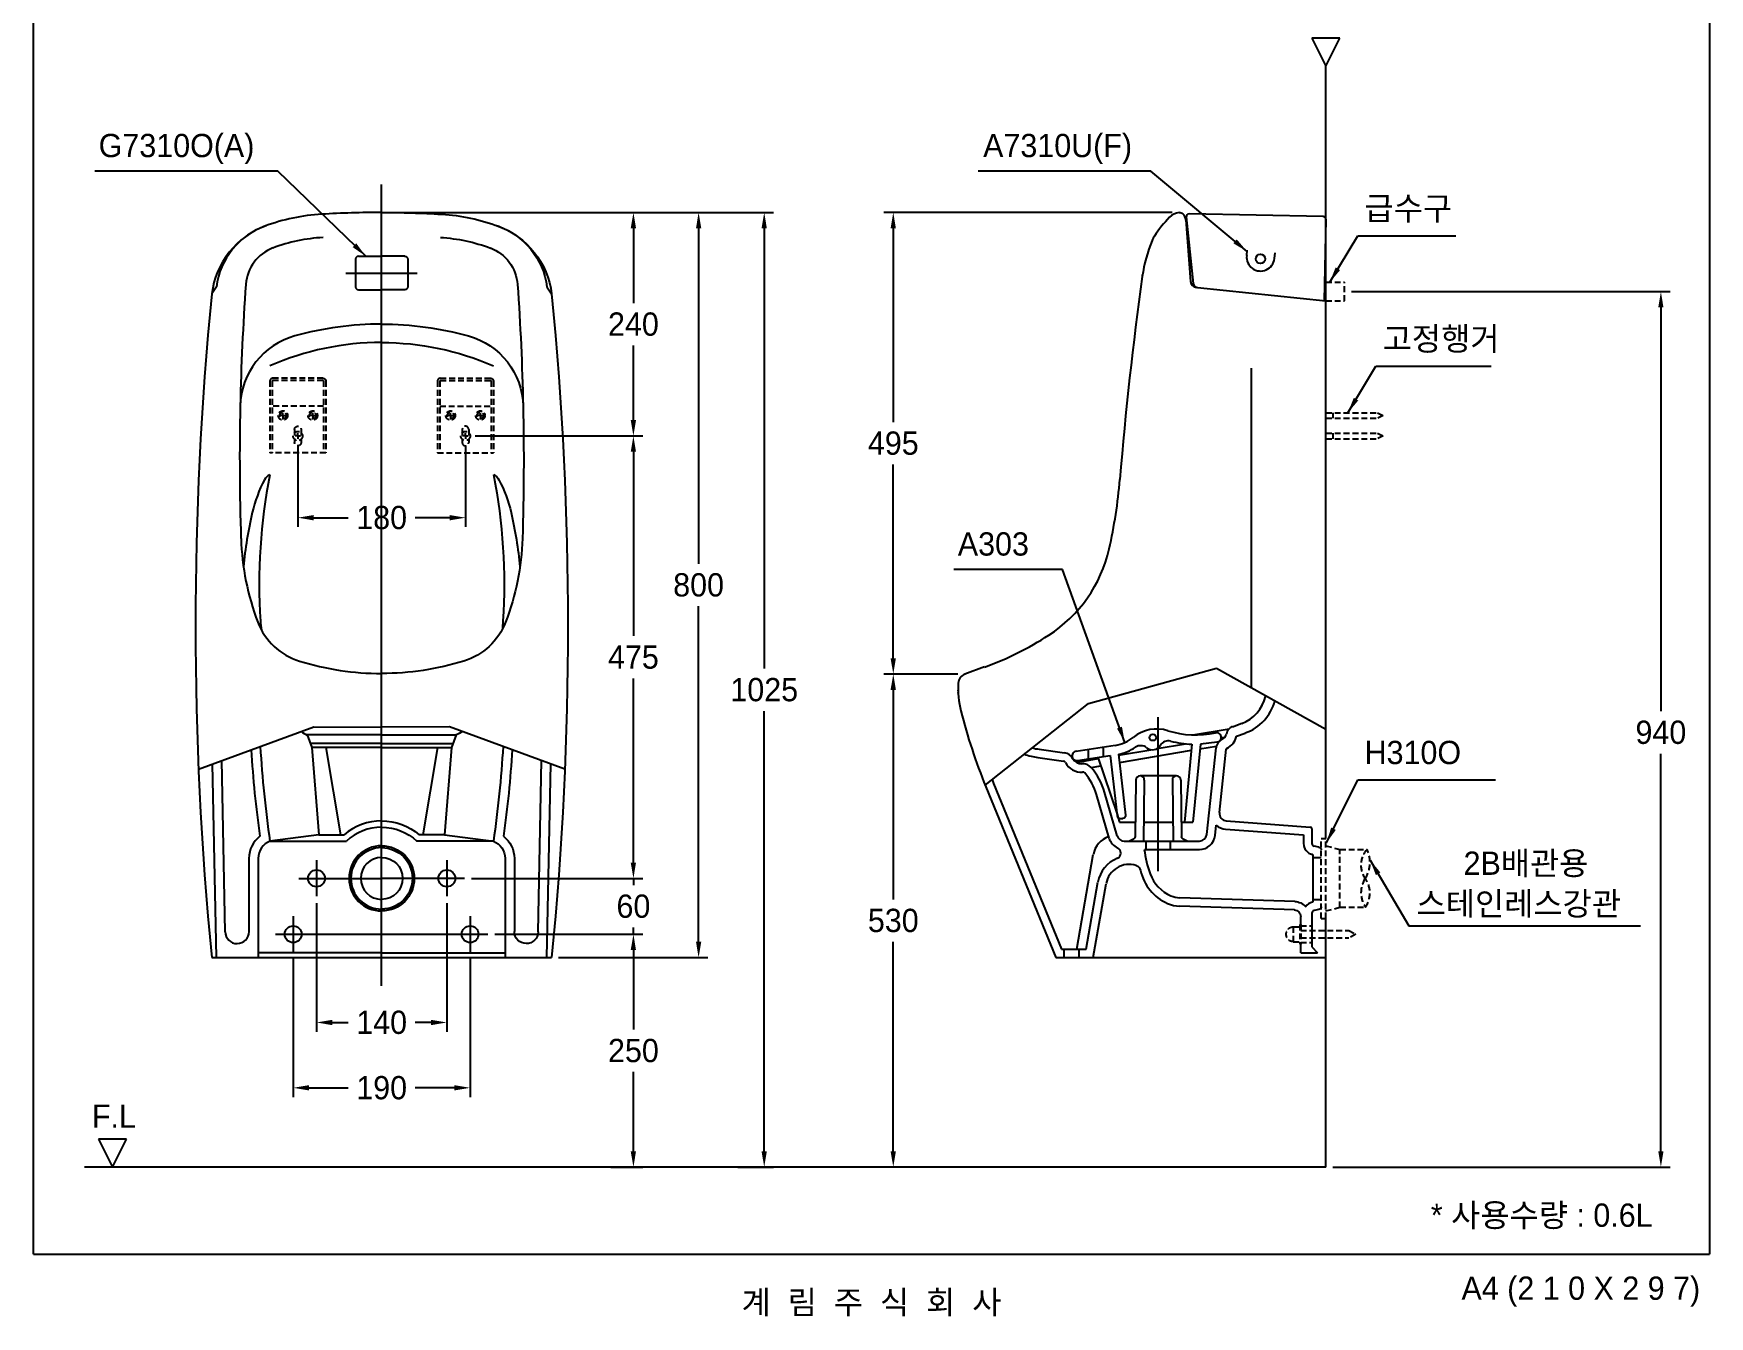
# Model space of a CAD drawing. Header units: millimetres. Extents: x 0 to 1800, y -67 to 2530.
# Drawn here: x 0 to 1800, y -67 to 1311 of the extents above; entities that cross this region are included whole.
import ezdxf
from ezdxf.enums import TextEntityAlignment as Align
from ezdxf.lldxf.tags import DXFTag

# ---------------------------------------------------------------- set-up
doc = ezdxf.new("R2010")
doc.units = ezdxf.units.MM
doc.linetypes.add('DASHED2', pattern=[9.525, 6.35, -3.175])
for name, color, linetype in [('TEXT', 7, 'Continuous'), ('내부선 및 부속', 4, 'Continuous'), ('도각라인', 255, 'Continuous'), ('외형선', 3, 'Continuous'), ('점선', 6, 'DASHED2'), ('중심선', 1, 'DASHED'), ('치수선', 7, 'Continuous')]:
    doc.layers.add(name, color=color, linetype=linetype)
doc.styles.add('____', font='')
doc.styles.add('타이틀', font='H2GTRM.TTF', dxfattribs={"height": 25})
doc.styles.get('____').set_extended_font_data('굴림')
tags = doc.linetypes.add('DASHDOT', pattern=[70, 31, -13, 13, -13]).pattern_tags.tags
tags[10:11] = [DXFTag(74, 4), DXFTag(75, 0), DXFTag(340, '0'), DXFTag(46, 0.0), DXFTag(50, 0.0), DXFTag(44, 0.0), DXFTag(45, 0.0)]
tags[8:9] = [DXFTag(74, 4), DXFTag(75, 0), DXFTag(340, '0'), DXFTag(46, 0.0), DXFTag(50, 0.0), DXFTag(44, 0.0), DXFTag(45, 0.0)]
tags[6:7] = [DXFTag(74, 4), DXFTag(75, 0), DXFTag(340, '0'), DXFTag(46, 0.0), DXFTag(50, 0.0), DXFTag(44, 0.0), DXFTag(45, 0.0)]
tags[4:5] = [DXFTag(74, 4), DXFTag(75, 0), DXFTag(340, '0'), DXFTag(46, 0.0), DXFTag(50, 0.0), DXFTag(44, 0.0), DXFTag(45, 0.0)]
tags = doc.linetypes.add('DASHED', pattern=[25.72, 12.86, -12.86]).pattern_tags.tags
tags[6:7] = [DXFTag(74, 4), DXFTag(75, 0), DXFTag(340, '0'), DXFTag(46, 0.0), DXFTag(50, 0.0), DXFTag(44, 0.0), DXFTag(45, 0.0)]
tags[4:5] = [DXFTag(74, 4), DXFTag(75, 0), DXFTag(340, '0'), DXFTag(46, 0.0), DXFTag(50, 0.0), DXFTag(44, 0.0), DXFTag(45, 0.0)]
doc.dimstyles.new('MSADIM', dxfattribs={"dimtxt": 33, "dimasz": 17, "dimexe": 10, "dimexo": 7.5, "dimgap": 10, "dimtad": 0, "dimtih": 1, "dimtoh": 1, "dimdec": 0, "dimzin": 1, "dimdsep": 46, "dimtxsty": '____', "dimcen": 11.25, "dimadec": 0, "dimazin": 0, "dimtfac": 1, "dimtdec": 0, "dimtix": 1, "dimtmove": 0, "dimatfit": 3, "dimfxl": 0, "dimtolj": 1, "dimtzin": 1, "dimarcsym": 0})

# ---------------------------------------------------------------- blocks, each defined once
blk = doc.blocks.new('*D5')
at = {"layer": '치수선', "color": 0, "linetype": 'Continuous', "lineweight": -2}
for p, q in [((381.4, 1118.5), (654.3, 1118.5)), ((644.3, 1101.5), (644.3, 1021.3)), ((644.3, 895.5), (644.3, 975.7)), ((474.4, 878.5), (654.3, 878.5))]:
    blk.add_line(p, q, dxfattribs=at)
at = {"layer": '치수선', "color": 0, "linetype": 'Continuous'}
for points in [[(641.4, 1101.5), (647.1, 1101.5), (644.3, 1118.5)], [(641.4, 895.5), (647.1, 895.5), (644.3, 878.5)]]:
    blk.add_solid(points, dxfattribs=at)
at = {"layer": '치수선', "color": 0, "linetype": 'Continuous', "insert": (644.3, 998.5), "char_height": 25, "attachment_point": 5, "style": '____'}
blk.add_mtext('\\A1;240', dxfattribs=at)
blk = doc.blocks.new('*D6')
at = {"layer": '치수선', "color": 0, "linetype": 'Continuous', "lineweight": -2}
for p, q in [((474.4, 878.5), (654.3, 878.5)), ((644.3, 861.5), (644.3, 663.9)), ((644.3, 420.5), (644.3, 618.2)), ((470.3, 403.5), (654.3, 403.5))]:
    blk.add_line(p, q, dxfattribs=at)
at = {"layer": '치수선', "color": 0, "linetype": 'Continuous'}
for points in [[(641.4, 861.5), (647.1, 861.5), (644.3, 878.5)], [(641.4, 420.5), (647.1, 420.5), (644.3, 403.5)]]:
    blk.add_solid(points, dxfattribs=at)
at = {"layer": '치수선', "color": 0, "linetype": 'Continuous', "insert": (644.3, 641), "char_height": 25, "attachment_point": 5, "style": '____'}
blk.add_mtext('\\A1;475', dxfattribs=at)
blk = doc.blocks.new('*D7')
at = {"layer": '치수선', "color": 0, "linetype": 'Continuous', "lineweight": -2}
for p, q in [((644.3, 420.5), (644.3, 437.5)), ((470.3, 403.5), (654.3, 403.5)), ((644.3, 403.5), (644.3, 396.3)), ((495.4, 343.5), (654.3, 343.5)), ((644.3, 343.5), (644.3, 350.7)), ((644.3, 326.5), (644.3, 309.5))]:
    blk.add_line(p, q, dxfattribs=at)
at = {"layer": '치수선', "color": 0, "linetype": 'Continuous'}
for points in [[(641.4, 420.5), (647.1, 420.5), (644.3, 403.5)], [(641.4, 326.5), (647.1, 326.5), (644.3, 343.5)]]:
    blk.add_solid(points, dxfattribs=at)
at = {"layer": '치수선', "color": 0, "linetype": 'Continuous', "insert": (644.3, 373.5), "char_height": 25, "attachment_point": 5, "style": '____'}
blk.add_mtext('\\A1;60', dxfattribs=at)
blk = doc.blocks.new('*D8')
at = {"layer": '치수선', "color": 0, "linetype": 'Continuous', "lineweight": -2}
for p, q in [((495.4, 343.5), (654.3, 343.5)), ((644.3, 326.5), (644.3, 241.3)), ((644.3, 110.5), (644.3, 195.7)), ((620, 93.5), (654.3, 93.5))]:
    blk.add_line(p, q, dxfattribs=at)
at = {"layer": '치수선', "color": 0, "linetype": 'Continuous'}
for points in [[(641.4, 326.5), (647.1, 326.5), (644.3, 343.5)], [(641.4, 110.5), (647.1, 110.5), (644.3, 93.5)]]:
    blk.add_solid(points, dxfattribs=at)
at = {"layer": '치수선', "color": 0, "linetype": 'Continuous', "insert": (644.3, 218.5), "char_height": 25, "attachment_point": 5, "style": '____'}
blk.add_mtext('\\A1;250', dxfattribs=at)
blk = doc.blocks.new('*D9')
at = {"layer": '치수선', "color": 0, "linetype": 'Continuous', "lineweight": -2}
for p, q in [((303.9, 376.8), (303.9, 238.8)), ((443.9, 376.8), (443.9, 238.8)), ((320.9, 248.8), (338, 248.8)), ((426.9, 248.8), (409.9, 248.8))]:
    blk.add_line(p, q, dxfattribs=at)
at = {"layer": '치수선', "color": 0, "linetype": 'Continuous'}
for points in [[(320.9, 251.6), (320.9, 245.9), (303.9, 248.8)], [(426.9, 251.6), (426.9, 245.9), (443.9, 248.8)]]:
    blk.add_solid(points, dxfattribs=at)
at = {"layer": '치수선', "color": 0, "linetype": 'Continuous', "insert": (373.9, 248.8), "char_height": 25, "attachment_point": 5, "style": '____'}
blk.add_mtext('\\A1;140', dxfattribs=at)
blk = doc.blocks.new('*D10')
at = {"layer": '치수선', "color": 0, "linetype": 'Continuous', "lineweight": -2}
for p, q in [((278.9, 317.3), (278.9, 168.6)), ((468.9, 317.3), (468.9, 168.6)), ((295.9, 178.6), (338, 178.6)), ((451.9, 178.6), (409.9, 178.6))]:
    blk.add_line(p, q, dxfattribs=at)
at = {"layer": '치수선', "color": 0, "linetype": 'Continuous'}
for points in [[(295.9, 181.5), (295.9, 175.8), (278.9, 178.6)], [(451.9, 181.5), (451.9, 175.8), (468.9, 178.6)]]:
    blk.add_solid(points, dxfattribs=at)
at = {"layer": '치수선', "color": 0, "linetype": 'Continuous', "insert": (373.9, 178.6), "char_height": 25, "attachment_point": 5, "style": '____'}
blk.add_mtext('\\A1;190', dxfattribs=at)
blk = doc.blocks.new('*D11')
at = {"layer": '치수선', "color": 0, "linetype": 'Continuous', "lineweight": -2}
for p, q in [((381.4, 1118.5), (724.3, 1118.5)), ((714.3, 1101.5), (714.3, 741.3)), ((714.3, 335.5), (714.3, 695.7)), ((563.9, 318.5), (724.3, 318.5))]:
    blk.add_line(p, q, dxfattribs=at)
at = {"layer": '치수선', "color": 0, "linetype": 'Continuous'}
for points in [[(711.5, 1101.5), (717.2, 1101.5), (714.3, 1118.5)], [(711.5, 335.5), (717.2, 335.5), (714.3, 318.5)]]:
    blk.add_solid(points, dxfattribs=at)
at = {"layer": '치수선', "color": 0, "linetype": 'Continuous', "insert": (714.3, 718.5), "char_height": 25, "attachment_point": 5, "style": '____'}
blk.add_mtext('\\A1;800', dxfattribs=at)
blk = doc.blocks.new('*D12')
at = {"layer": '치수선', "color": 0, "linetype": 'Continuous', "lineweight": -2}
for p, q in [((381.4, 1118.5), (794.8, 1118.5)), ((784.8, 1101.5), (784.8, 628.9)), ((784.8, 110.5), (784.8, 583.2)), ((756.4, 93.5), (794.8, 93.5))]:
    blk.add_line(p, q, dxfattribs=at)
at = {"layer": '치수선', "color": 0, "linetype": 'Continuous'}
for points in [[(781.9, 1101.5), (787.6, 1101.5), (784.8, 1118.5)], [(781.9, 110.5), (787.6, 110.5), (784.8, 93.5)]]:
    blk.add_solid(points, dxfattribs=at)
at = {"layer": '치수선', "color": 0, "linetype": 'Continuous', "insert": (784.8, 606), "char_height": 25, "attachment_point": 5, "style": '____'}
blk.add_mtext('\\A1;1025', dxfattribs=at)
blk = doc.blocks.new('*D13')
at = {"layer": '치수선', "color": 0, "linetype": 'Continuous', "lineweight": -2}
for p, q in [((283.9, 868), (283.9, 780.8)), ((463.9, 868), (463.9, 780.8)), ((300.9, 790.8), (338, 790.8)), ((446.9, 790.8), (409.9, 790.8))]:
    blk.add_line(p, q, dxfattribs=at)
at = {"layer": '치수선', "color": 0, "linetype": 'Continuous'}
for points in [[(300.9, 793.6), (300.9, 787.9), (283.9, 790.8)], [(446.9, 793.6), (446.9, 787.9), (463.9, 790.8)]]:
    blk.add_solid(points, dxfattribs=at)
at = {"layer": '치수선', "color": 0, "linetype": 'Continuous', "insert": (373.9, 790.8), "char_height": 25, "attachment_point": 5, "style": '____'}
blk.add_mtext('\\A1;180', dxfattribs=at)
blk = doc.blocks.new('*D14')
at = {"layer": '치수선', "color": 0, "linetype": 'Continuous', "lineweight": -2}
for p, q in [((1222.8, 1118.5), (913.4, 1118.5)), ((923.4, 1101.5), (923.4, 893.5)), ((923.4, 639.9), (923.4, 847.8)), ((992.9, 622.9), (913.4, 622.9))]:
    blk.add_line(p, q, dxfattribs=at)
at = {"layer": '치수선', "color": 0, "linetype": 'Continuous'}
for points in [[(920.5, 1101.5), (926.2, 1101.5), (923.4, 1118.5)], [(920.5, 639.9), (926.2, 639.9), (923.4, 622.9)]]:
    blk.add_solid(points, dxfattribs=at)
at = {"layer": '치수선', "color": 0, "linetype": 'Continuous', "insert": (923.4, 870.7), "char_height": 25, "attachment_point": 5, "style": '____'}
blk.add_mtext('\\A1;495', dxfattribs=at)
blk = doc.blocks.new('*D15')
at = {"layer": '치수선', "color": 0, "linetype": 'Continuous', "lineweight": -2}
for p, q in [((992.9, 622.9), (913.4, 622.9)), ((923.4, 605.9), (923.4, 381)), ((923.4, 110.5), (923.4, 335.4)), ((942, 93.5), (913.4, 93.5))]:
    blk.add_line(p, q, dxfattribs=at)
at = {"layer": '치수선', "color": 0, "linetype": 'Continuous'}
for points in [[(920.5, 605.9), (926.2, 605.9), (923.4, 622.9)], [(920.5, 110.5), (926.2, 110.5), (923.4, 93.5)]]:
    blk.add_solid(points, dxfattribs=at)
at = {"layer": '치수선', "color": 0, "linetype": 'Continuous', "insert": (923.4, 358.2), "char_height": 25, "attachment_point": 5, "style": '____'}
blk.add_mtext('\\A1;530', dxfattribs=at)
blk = doc.blocks.new('*D16')
at = {"layer": '치수선', "color": 0, "linetype": 'Continuous', "lineweight": -2}
for p, q in [((1415.5, 1033.5), (1757.8, 1033.5)), ((1747.8, 1016.5), (1747.8, 583.1)), ((1747.8, 110.5), (1747.8, 537.4)), ((1395.5, 93.5), (1757.8, 93.5))]:
    blk.add_line(p, q, dxfattribs=at)
at = {"layer": '치수선', "color": 0, "linetype": 'Continuous'}
for points in [[(1745, 1016.5), (1750.6, 1016.5), (1747.8, 1033.5)], [(1745, 110.5), (1750.6, 110.5), (1747.8, 93.5)]]:
    blk.add_solid(points, dxfattribs=at)
at = {"layer": '치수선', "color": 0, "linetype": 'Continuous', "insert": (1747.8, 560.2), "char_height": 25, "attachment_point": 5, "style": '____'}
blk.add_mtext('\\A1;940', dxfattribs=at)

msp = doc.modelspace()

# ---------------------------------------------------------------- linework, layer by layer
at = {"layer": '내부선 및 부속', "linetype": 'Continuous'}
for p, q in [((345.9, 1068.5), (345.9, 1038.5)), ((348.9, 1071.5), (373.9, 1071.5)), ((398.9, 1071.5), (373.9, 1071.5)), ((401.9, 1068.5), (401.9, 1038.5)), ((1303, 1072.2), (1303.6, 1078.2)), ((1312.8, 1067.4), (1312.8, 1067.4)), ((1313.1, 1066.8), (1313.1, 1066.8)), ((1332.9, 1069.1), (1333.5, 1075.1)), ((348.9, 1035.5), (373.9, 1035.5)), ((398.9, 1035.5), (373.9, 1035.5)), ((1250.1, 1037.8), (1388, 1023.5)), ((1308, 608.3), (1308, 951.5)), ((1132.9, 591.4), (1270.7, 629.2)), ((1270.7, 629.2), (1388, 563.8)), ((1022.1, 503.6), (1132.9, 591.4)), ((177.2, 520.9), (301, 566.2)), ((301, 566.2), (373.9, 565.7)), ((446.9, 566.2), (373.9, 565.7)), ((570.7, 520.9), (446.9, 566.2)), ((1245.2, 557.5), (1284.1, 564.2)), ((1287.6, 566.4), (1297.6, 570)), ((1291.9, 556.2), (1301.4, 559.6)), ((293.9, 557.5), (298.9, 544)), ((373.9, 557.5), (293.9, 557.5)), ((373.9, 548.3), (297.4, 548.3)), ((298.9, 544), (306.4, 450.3)), ((373.9, 544), (298.9, 544)), ((313.9, 544), (329.8, 450.3)), ((373.9, 557.5), (453.9, 557.5)), ((373.9, 548.3), (450.5, 548.3)), ((373.9, 544), (448.9, 544)), ((433.9, 544), (418.1, 450.3)), ((448.9, 544), (441.4, 450.3)), ((453.9, 557.5), (448.9, 544)), ((1080, 542.1), (1107.3, 538.4)), ((1119.7, 540), (1161.8, 546.4)), ((1133.2, 532), (1133.2, 542.1)), ((1149.2, 534.4), (1149.2, 544.5)), ((1165.3, 535.8), (1199.9, 541.7)), ((1166.2, 527.9), (1243.6, 541)), ((1206.7, 542.9), (1237.1, 548.1)), ((1244.2, 547.6), (1236.2, 463.9)), ((1253.2, 547.5), (1245.2, 463.9)), ((1252.7, 542.6), (1270.5, 545.6)), ((1271.3, 549.9), (1253.2, 547.5)), ((1260.1, 450.7), (1270, 543.5)), ((1273.6, 474.1), (1281, 542.3)), ((1275.6, 554.6), (1279.8, 555.3)), ((196.4, 318.5), (192.4, 526.4)), ((205.9, 346), (202.3, 530.1)), ((542, 346), (545.6, 530.1)), ((551.4, 318.5), (555.5, 526.4)), ((1078.8, 533.2), (1106.1, 529.5)), ((1114, 535.2), (1115.5, 535.5)), ((1120, 528.1), (1143.6, 532.2)), ((1121.2, 530.2), (1156.2, 535.4)), ((1135.8, 522.7), (1146.2, 524.5)), ((1143.2, 533.5), (1163.7, 472.5)), ((1156.2, 535.4), (1163.9, 470.6)), ((1165.2, 536.8), (1172.8, 471.3)), ((1031.2, 505.3), (1104.1, 327.5)), ((1184, 509.1), (1183.1, 448.3)), ((1227.6, 513.5), (1188.5, 513.5)), ((1193, 508.9), (1192, 443.5)), ((1223.1, 508.9), (1224.1, 443.5)), ((1232.1, 509.1), (1233, 448.3)), ((1155.2, 446.8), (1141.7, 493.4)), ((1163.8, 449.3), (1150.4, 495.9)), ((1163.7, 472.5), (1165, 468.6)), ((1165, 468.6), (1166.5, 463.9)), ((306.4, 450.3), (253.9, 443.5)), ((306.4, 450.3), (333.6, 450.3)), ((441.4, 450.3), (414.3, 450.3)), ((441.4, 450.3), (493.9, 443.5)), ((1166.5, 463.9), (1183.3, 463.9)), ((1166.9, 467.9), (1169.8, 467.9)), ((1192.3, 463.9), (1223.8, 463.9)), ((1232.8, 463.9), (1245.2, 463.9)), ((1269, 449.7), (1270.2, 460.7)), ((1280.3, 456.3), (1364, 450.1)), ((1281, 465.3), (1371.2, 458.6)), ((1364, 450.1), (1364, 441)), ((1373, 456.6), (1373, 441)), ((253.9, 443.5), (336.2, 443.5)), ((493.9, 443.5), (411.7, 443.5)), ((1171.5, 443.5), (1252.1, 443.5)), ((1181.4, 445.7), (1177, 443.5)), ((1193.1, 434.5), (1252.1, 434.5)), ((1195, 434.5), (1195, 443.5)), ((1221, 434.5), (1221, 443.5)), ((1239, 443.5), (1234.7, 445.7)), ((1380.6, 437), (1375.5, 438)), ((231.4, 425), (231.4, 346.3)), ((241.4, 425), (241.4, 318.5)), ((506.4, 425), (506.4, 318.5)), ((516.4, 425), (516.4, 346.3)), ((1120.4, 327.5), (1138.2, 429)), ((1374, 429.1), (1373.7, 429.2)), ((1374, 429.1), (1374, 377.9)), ((1374, 426), (1383, 426)), ((1130.5, 327.5), (1143.2, 399.4)), ((1138.1, 318.5), (1152, 397.8)), ((1354.5, 378.7), (1231.1, 382.6)), ((1374, 381), (1383, 381)), ((1354.3, 369.7), (1230.9, 373.6)), ((1361, 352.5), (1361, 362.7)), ((1373, 366.1), (1373, 330)), ((1374, 377.9), (1373.7, 377.8)), ((1380.6, 370), (1375.5, 369)), ((1104.1, 327.5), (1107.1, 327.5)), ((1107.1, 318.5), (1107.1, 327.5)), ((1107.1, 327.5), (1130.5, 327.5)), ((1123.1, 318.5), (1123.1, 327.5)), ((1361, 323.5), (1361, 334.5)), ((1373, 330), (1379.1, 323.5)), ((373.9, 323.5), (241.4, 323.5)), ((373.9, 323.5), (506.4, 323.5)), ((1361, 323.5), (1379.1, 323.5))]:
    msp.add_line(p, q, dxfattribs=at)
at = {"layer": '내부선 및 부속', "linetype": 'Continuous', "flags": 128}
for points in [[(437, 1091.7, -0.07479), (490.8, 1080.3)], [(490.7, 1080.4, -0.294123), (519.8, 1041.3)], [(398.9, 1071.5, -0.414214), (401.9, 1068.5)], [(401.9, 1038.5, -0.414214), (398.9, 1035.5)], [(519.8, 1041.3, -0.012235), (525.8, 910.6, -0.012235)], [(373.9, 978.9, -0.103244), (493.9, 953.8)], [(494.2, 837, -0.172355), (499.9, 831.5)], [(494.2, 837, -0.06299), (504.2, 679.9)], [(499.9, 831.5, -0.060913), (512.9, 796.4)], [(512.9, 796.4, -0.03451), (522.4, 737.9)], [(504.2, 679.9, -0.024196), (503.2, 670.3)], [(460.3, 561.3, -0.081556), (453.9, 557.5)], [(504.3, 545.2, -0.021294), (493.9, 443.5)], [(514.1, 541.6, -0.019289), (504.8, 448.7)], [(1172.8, 471.3, -0.448495), (1169.8, 467.9)], [(373.9, 465.3, -0.179773), (414.3, 450.3)], [(373.9, 458.5, -0.191401), (411.7, 443.5)], [(373.9, 438.5, -1), (373.9, 368.5)], [(373.9, 436.5, -1), (373.9, 370.5)], [(493.9, 443.5, -0.305615), (506.4, 425)], [(504.8, 448.7, -0.232272), (516.4, 425)], [(1183.1, 448.3, -0.280051), (1181.4, 445.7)], [(1234.7, 445.7, -0.280051), (1233, 448.3)], [(1380.6, 437, -0.357511), (1383, 434.1)], [(373.9, 426, -1), (373.9, 381)], [(1184.2, 417.3, -0.270366), (1189, 412.1)], [(1354.5, 378.7, -0.212971), (1366.3, 373)], [(1354.3, 369.7, -0.404949), (1361, 362.7)], [(1383, 373, -0.357511), (1380.6, 370)], [(542, 346, -0.990237), (516.4, 346.3)]]:
    msp.add_lwpolyline(points, format="xyb", dxfattribs=at)
at = {"layer": '내부선 및 부속', "linetype": 'Continuous'}
for centre, radius in [((1317.7, 1068.7), 5), ((1202.2, 554.9), 3.5), ((303.9, 403.5), 9), ((443.9, 403.5), 9), ((278.9, 343.5), 9), ((468.9, 343.5), 9)]:
    msp.add_circle(centre, radius, dxfattribs=at)
for centre, radius, start, end in [((272.9, 1038.2), 45, 110.4163, 175.9756), ((321.8, 907), 185, 93.361, 110.4697), ((348.9, 1068.5), 3, 90, 180), ((1317.9, 1070.6), 15, 174.106, 354.1168), ((2896.4, 853.6), 2675, 175.9757, 178.7796), ((348.9, 1038.5), 3, 180, 270), ((373.9, 678.9), 300, 90, 113.5782), ((385.2, 761.1), 154.3, 152.8347, 166.7776), ((869.5, 718.7), 627.1, 169.134, 183.5512), ((258.5, 826.1), 11.8, 113.7181, 152.8347), ((653.6, 698), 430, 166.7776, 174.6836), ((343.5, 686.1), 100, 183.5512, 189.0953), ((1284.1, 607.6), 40, 289.8026, 347.4475), ((1284.1, 607.6), 51, 289.8026, 344.8163), ((302.4, 578.6), 22.8, 229.4574, 248.1075), ((1206.4, 523.9), 40, 72.5831, 129.1592), ((1248.3, 657.5), 100, 252.5831, 282.2743), ((1270.6, 554.9), 5, 277.9476, 102.2743), ((1274.2, 559.5), 7, 294.048, 351.3608), ((1291, 557), 10, 109.8019, 171.3608), ((1441.4, 616.4), 1210, 183.5471, 187.9672), ((1441.4, 616.4), 1200, 183.4051, 188.2847), ((1088.1, 601.6), 60, 255.0367, 262.2233), ((1120.4, 535.1), 5, 98.5673, 278.83), ((1155.9, 585.9), 40, 278.5673, 309.1592), ((1155.9, 585.9), 50, 280.7538, 303.6963), ((1189.2, 536), 10, 50.9573, 123.6963), ((1201.8, 551.6), 10, 230.9573, 328.6868), ((1218.8, 541.2), 10, 75.793, 148.6868), ((1248.3, 657.5), 110, 255.793, 267.8672), ((1282, 542.2), 12, 114.048, 173.5888), ((1282, 542.2), 1, 114.048, 173.5888), ((1274.2, 559.5), 18, 294.048, 349.4472), ((1088.1, 601.6), 69, 249.6564, 262.2233), ((1105.7, 526.5), 3, 27.2639, 82.2231), ((1105.7, 526.5), 12, 27.2639, 82.2231), ((1125.3, 536.6), 19, 207.2639, 274.118), ((1125.3, 536.6), 10, 207.2639, 274.118), ((1126.9, 514.7), 12, 41.0556, 94.118), ((1083.1, 476.6), 70, 16.0591, 41.0556), ((1577.9, 729.7), 591, 201.875, 202.3103), ((1126.9, 514.7), 3, 41.0556, 94.118), ((1083.1, 476.6), 61, 16.0591, 41.0556), ((1188.5, 509), 4.5, 359.1449, 179.1449), ((1227.6, 509), 4.5, 0.8551, 180.8551), ((1166.9, 470.9), 3, 186.7595, 270), ((1281.6, 473.3), 8, 173.8628, 265.7637), ((373.9, 403.5), 61.8, 90, 130.7656), ((373.9, 403.5), 55, 90, 133.3418), ((1252.1, 451.5), 8, 270, 353.8628), ((1281.6, 473.3), 17, 227.8309, 265.7637), ((1371, 456.6), 2, 0, 86.8892), ((261.4, 425), 30, 127.6946, 180), ((261.4, 425), 20, 112.0243, 180), ((373.9, 403.5), 35, 90, 270), ((373.9, 403.5), 33, 90, 270), ((1162.9, 424.7), 25, 108.97, 170.0321), ((1171.5, 451.5), 17, 196.0591, 245.0871), ((1171.5, 451.5), 8, 196.0591, 270), ((1161.8, 430.7), 6, 291.7972, 65.0871), ((1311.9, 449.3), 119.8, 187.0712, 199.9321), ((1252.1, 451.5), 17, 270, 353.8628), ((1376, 441), 12, 180, 258.6901), ((1376, 441), 3, 180, 258.6901), ((373.9, 403.5), 22.5, 90, 270), ((1176.7, 393.5), 34, 111.7972, 170.0321), ((1176.7, 393.5), 25, 72.3968, 170.0321), ((1237.9, 422.4), 50, 191.8804, 246.6204), ((1237.9, 422.4), 41, 199.9321, 246.6204), ((1232, 408.7), 26.1, 246.6204, 268.1817), ((1232, 408.7), 35.1, 246.6204, 268.1817), ((1376, 366.1), 12, 101.3099, 144.4197), ((1376, 366.1), 3, 101.3099, 180), ((218.7, 346.3), 12.8, 181.1242, 0)]:
    msp.add_arc(centre, radius, start, end, dxfattribs=at)
at = {"layer": '도각라인', "color": 7}
for p, q in [((0, 0), (0, 2530)), ((1800, 2530), (1800, 0)), ((0, 0), (1800, 0))]:
    msp.add_line(p, q, dxfattribs=at)
at = {"layer": '외형선', "linetype": 'Continuous'}
for p, q in [((1403, 1305.5), (1373, 1305.5)), ((1373, 1305.5), (1388, 1275.5)), ((1388, 1275.5), (1403, 1305.5)), ((1388, 446.5), (1388, 1275.5)), ((1385.1, 1114.2), (1241.1, 1117.1)), ((1237.5, 1110.6), (1242.6, 1044.3)), ((1238.1, 1113.8), (1245.6, 1042.2)), ((1388.1, 1111.2), (1386, 1023.7)), ((196.4, 1038.5), (191.4, 1031)), ((551.4, 1038.5), (556.4, 1031)), ((1021.5, 630.5), (1000.4, 622.9)), ((1022.9, 501.9), (1098.1, 318.5)), ((1388, 93.5), (1388, 360.5)), ((191.4, 318.5), (556.4, 318.5)), ((1098.1, 318.5), (1388, 318.5)), ((99.9, 123.5), (69.9, 123.5)), ((69.9, 123.5), (84.9, 93.5)), ((84.9, 93.5), (99.9, 123.5)), ((1388, 93.5), (54.7, 93.5))]:
    msp.add_line(p, q, dxfattribs=at)
at = {"layer": '외형선', "linetype": 'Continuous', "flags": 128}
for points in [[(373.9, 1118.5, -0.014666), (438.4, 1116.6)], [(438.4, 1116.6, -0.07479), (499.6, 1103.7)], [(1230.3, 1118.5, -0.224425), (1234.3, 1117.2)], [(498.1, 1104.2, -0.286094), (551.4, 1038.5)], [(498.6, 1104.1, -0.281496), (556.4, 1031)], [(556.4, 1031, -0.049123), (556.4, 318.5)], [(373.9, 998.6, -0.0675), (467.2, 986)], [(467.2, 986, -0.331363), (525.8, 910.6)], [(525.8, 910.6, -0.013301), (525.1, 768.3)], [(525.1, 768.3, -0.08372), (507, 678.7)], [(507, 678.7, -0.230459), (462.2, 636.8)], [(462.2, 636.8, -0.074834), (373.9, 623.5)]]:
    msp.add_lwpolyline(points, format="xyb", dxfattribs=at)
at = {"layer": '외형선', "linetype": 'Continuous'}
for centre, radius, start, end in [((321.8, 907), 210, 93.361, 110.4697), ((373.9, 18.5), 1100, 90, 93.361), ((1232.8, 1100.6), 18, 98.0028, 135.0249), ((1227.6, 1109.8), 10, 2.7851, 47.4067), ((1241.1, 1114.1), 3, 88.8486, 186.571), ((280.1, 1020.3), 89.3, 110.1964, 173.0832), ((275.8, 1028.6), 80, 109.0329, 172.8949), ((1304.2, 1029.3), 118.9, 135.0249, 147.5842), ((1242.6, 1110.6), 5, 182.7851, 220.3531), ((1385.1, 1111.2), 3, 358.682, 88.8493), ((1349.3, 1027.5), 160, 157.6044, 172.0259), ((1229.1, 1077), 30, 147.5842, 157.6044), ((4954.1, 522.5), 3800, 172.0259, 175.3297), ((1249.6, 1044.9), 7, 184.3568, 264.0939), ((3808.8, 674.8), 3634.9, 174.3755, 185.6245), ((1250.6, 1042.8), 5, 186.0211, 264.094), ((373.9, 648.6), 350, 90, 105.4465), ((302, 908.9), 80, 105.4465, 178.7796), ((2896.4, 853.6), 2675, 178.7796, 181.8277), ((638.5, 875), 530, 347.1605, 355.3297), ((497.7, 777.1), 275, 181.8277, 200.9703), ((1009, 790.6), 150, 302.8446, 347.1605), ((306.2, 703.7), 70, 200.9703, 252.8813), ((905.9, 950.2), 340, 289.8637, 302.8446), ((373.9, 923.5), 300, 252.8813, 270), ((1093, 607.7), 100, 176.9054, 194.1179), ((1004.2, 612.5), 11, 109.8629, 176.9054), ((1577.9, 729.7), 600, 194.1179, 202.3103)]:
    msp.add_arc(centre, radius, start, end, dxfattribs=at)
for p in [(1191.1, 1051.3), (993, 605.4), (993.1, 602.8)]:
    msp.add_point(p, dxfattribs=at)
at = {"layer": '점선'}
for p, q in [((1388, 1043.5), (1408, 1043.5)), ((1408, 1023.5), (1408, 1043.5)), ((1388, 1023.5), (1408, 1023.5)), ((253.9, 937.5), (253.9, 860.5)), ((256.4, 937.5), (256.4, 860.5)), ((310.9, 940.5), (256.9, 940.5)), ((310.9, 938), (256.9, 938)), ((311.4, 937.5), (311.4, 860.5)), ((313.9, 937.5), (313.9, 860.5)), ((433.9, 937.5), (433.9, 860.5)), ((436.4, 937.5), (436.4, 860.5)), ((436.9, 940.5), (490.9, 940.5)), ((436.9, 938), (490.9, 938)), ((491.4, 937.5), (491.4, 860.5)), ((493.9, 937.5), (493.9, 860.5)), ((311.4, 910.5), (256.4, 910.5)), ((436.4, 910.5), (491.4, 910.5)), ((1388, 903.5), (1443.5, 903.5)), ((1395.5, 903.5), (1395.5, 897.5)), ((1443.5, 903.5), (1449.5, 900.5)), ((1449.5, 900.5), (1443.5, 897.5)), ((280.4, 885.5), (280.4, 871.5)), ((287.4, 885.5), (287.4, 871.5)), ((460.4, 885.5), (460.4, 871.5)), ((467.4, 885.5), (467.4, 871.5)), ((1388, 897.5), (1443.5, 897.5)), ((1388, 881.5), (1443.5, 881.5)), ((1388, 875.5), (1443.5, 875.5)), ((1395.5, 881.5), (1395.5, 875.5)), ((1443.5, 881.5), (1449.5, 878.5)), ((1449.5, 878.5), (1443.5, 875.5)), ((313.9, 860.5), (253.9, 860.5)), ((433.9, 860.5), (493.9, 860.5)), ((1383, 360.5), (1383, 446.5)), ((1383, 446.5), (1388, 446.5)), ((1388, 360.5), (1388, 446.5)), ((1388, 438.5), (1403, 434.5)), ((1403, 372.5), (1403, 434.5)), ((1403, 434.5), (1432.3, 434.5)), ((1383, 360.5), (1388, 360.5)), ((1388, 368.5), (1403, 372.5)), ((1403, 372.5), (1430.6, 372.5)), ((1353, 351.5), (1353, 335.5)), ((1353, 351.5), (1360, 351.5)), ((1360, 354), (1360, 333)), ((1360, 354), (1361, 354)), ((1361, 354), (1361, 333)), ((1361, 352.5), (1373, 352.5)), ((1361, 347.5), (1412.5, 347.5)), ((1412.5, 347.5), (1420, 343.5)), ((1420, 343.5), (1412.5, 339.5)), ((1353, 335.5), (1360, 335.5)), ((1360, 333), (1361, 333)), ((1361, 339.5), (1412.5, 339.5)), ((1361, 334.5), (1373, 334.5))]:
    msp.add_line(p, q, dxfattribs=at)
at = {"layer": '점선', "flags": 128}
for points in [[(310.9, 940.5, -0.414214), (313.9, 937.5)], [(310.9, 938, -0.414214), (311.4, 937.5)], [(490.9, 940.5, -0.414214), (493.9, 937.5)], [(490.9, 938, -0.414214), (491.4, 937.5)], [(280.4, 885.5, -1), (287.4, 885.5)], [(287.4, 871.5, -1), (280.4, 871.5)]]:
    msp.add_lwpolyline(points, format="xyb", dxfattribs=at)
at = {"layer": '점선'}
for centre, radius in [((267.9, 900.5), 5), ((267.9, 900.5), 3.5), ((299.9, 900.5), 5), ((299.9, 900.5), 3.5), ((447.9, 900.5), 5), ((447.9, 900.5), 3.5), ((479.9, 900.5), 5), ((479.9, 900.5), 3.5), ((283.9, 878.5), 5), ((463.9, 878.5), 5)]:
    msp.add_circle(centre, radius, dxfattribs=at)
for centre, radius, start, end in [((256.9, 937.5), 3, 90, 180), ((256.9, 937.5), 0.5, 90, 180), ((436.9, 937.5), 3, 90, 180), ((436.9, 937.5), 0.5, 90, 180), ((463.9, 885.5), 3.5, 0, 180), ((463.9, 871.5), 3.5, 180, 0), ((1450, 417.8), 24.4, 136.5379, 213.8822), ((1403.3, 420.9), 32.1, 327.1903, 25.1018), ((1453.8, 388.3), 28.1, 148.7794, 214.1164), ((1408.3, 387.8), 27, 325.5365, 35.6186), ((1352.6, 343.5), 7.52, 86.3048, 273.6952)]:
    msp.add_arc(centre, radius, start, end, dxfattribs=at)
at = {"layer": '중심선', "linetype": 'DASHDOT'}
for p, q in [((373.9, 288.1), (373.9, 1148.5)), ((335.5, 1053.5), (411.9, 1053.5)), ((267.9, 900.5), (264.9, 900.5)), ((267.9, 900.5), (267.9, 903.5)), ((267.9, 900.5), (267.9, 897.5)), ((267.9, 900.5), (270.9, 900.5)), ((299.9, 900.5), (296.9, 900.5)), ((299.9, 900.5), (299.9, 903.5)), ((299.9, 900.5), (299.9, 897.5)), ((299.9, 900.5), (302.9, 900.5)), ((447.9, 900.5), (444.9, 900.5)), ((447.9, 900.5), (447.9, 903.5)), ((447.9, 900.5), (447.9, 897.5)), ((447.9, 900.5), (450.9, 900.5)), ((479.9, 900.5), (476.9, 900.5)), ((479.9, 900.5), (479.9, 903.5)), ((479.9, 900.5), (482.9, 900.5)), ((479.9, 900.5), (479.9, 897.5)), ((283.9, 878.5), (280.9, 878.5)), ((283.9, 878.5), (283.9, 881.5)), ((283.9, 878.5), (283.9, 875.5)), ((283.9, 878.5), (286.9, 878.5)), ((463.9, 878.5), (460.9, 878.5)), ((463.9, 878.5), (463.9, 881.5)), ((463.9, 878.5), (466.9, 878.5)), ((463.9, 878.5), (463.9, 875.5)), ((1208, 411.1), (1208, 576.6)), ((303.9, 422.9), (303.9, 384.3)), ((443.9, 422.9), (443.9, 384.3)), ((285.1, 403.5), (373.9, 403.5)), ((462.8, 403.5), (373.9, 403.5)), ((278.9, 362.8), (278.9, 324.8)), ((468.9, 362.8), (468.9, 324.8)), ((260, 343.5), (487.9, 343.5))]:
    msp.add_line(p, q, dxfattribs=at)

# ---------------------------------------------------------------- texts
at = {"layer": 'TEXT', "style": '타이틀'}
msp.add_text('F.L', height=25, dxfattribs=at).set_placement((86.3, 148.2), align=Align.MIDDLE)
for s, p in [('* 사용수량 : 0.6L', (1619.8, 41.9)), ('계  림  주  식  회  사', (900, -51.7))]:
    msp.add_text(s, height=25, dxfattribs=at).set_placement(p, align=Align.MIDDLE_CENTER)
msp.add_text('A4 (2 1 0 X 2 9 7)', height=25, dxfattribs=at).set_placement((1790, -36.5), align=Align.MIDDLE_RIGHT)
at = {"layer": 'TEXT', "char_height": 25, "width": 380.447, "attachment_point": 1, "line_spacing_factor": 0.963855, "style": '타이틀'}
for s, insert in [('\\A1;G7310O(A)', (70, 1202.9)), ('\\A1;A7310U(F)', (1019.9, 1202.9)), ('\\A1;급수구', (1429.5, 1135.4)), ('\\A1;고정행거', (1449, 995.4)), ('\\A1;A303', (992.7, 775.1)), ('\\A1;H310O', (1429.6, 551.2)), ('\\A1;2B배관용', (1535.9, 432.3)), ('\\A1;스테인레스강관', (1485.4, 388.8))]:
    msp.add_mtext(s, dxfattribs=dict(at, insert=insert))

# ---------------------------------------------------------------- dimensions: what is measured, and where the dimension line sits
at = {"layer": '치수선', "linetype": 'Continuous'}
for base, p1, p2, picture, middle in [((644.3, 1118.5), (466.9, 878.5), (373.9, 1118.5), '*D5', (644.3, 998.5)), ((714.3, 1118.5), (556.4, 318.5), (373.9, 1118.5), '*D11', (714.3, 718.5)), ((644.3, 403.5), (466.9, 878.5), (462.8, 403.5), '*D6', (644.3, 641)), ((644.3, 343.5), (462.8, 403.5), (487.9, 343.5), '*D7', (644.3, 373.5)), ((644.3, 93.5), (487.9, 343.5), (612.5, 93.5), '*D8', (644.3, 218.5))]:
    dim = msp.add_linear_dim(base=base, p1=p1, p2=p2, angle=90, dimstyle='MSADIM', override={"dimtxt": 25}, dxfattribs=at)
    dim.commit()
    dim.dimension.update_dxf_attribs({"geometry": picture, "text_midpoint": middle})
for base, p1, p2, picture, middle in [((784.8, 93.5), (373.9, 1118.5), (748.9, 93.5), '*D12', (784.8, 606)), ((1747.8, 93.5), (1408, 1033.5), (1388, 93.5), '*D16', (1747.8, 560.2))]:
    dim = msp.add_linear_dim(base=base, p1=p1, p2=p2, angle=90, dimstyle='MSADIM', override={"dimtxt": 25}, dxfattribs=at)
    dim.commit()
    dim.dimension.update_dxf_attribs({"geometry": picture, "text_midpoint": middle, "dimtype": 160})
dim = msp.add_linear_dim(base=(923.4, 622.9), p1=(1230.3, 1118.5), p2=(1000.4, 622.9), angle=90, text='495', dimstyle='MSADIM', override={"dimtxt": 25}, dxfattribs=at)
dim.commit()
dim.dimension.update_dxf_attribs({"geometry": '*D14', "text_midpoint": (923.4, 870.7), "dimtype": 160})
for base, p1, p2, picture, middle in [((463.9, 790.8), (283.9, 875.5), (463.9, 875.5), '*D13', (373.9, 790.8)), ((443.9, 248.8), (303.9, 384.3), (443.9, 384.3), '*D9', (373.9, 248.8)), ((468.9, 178.6), (278.9, 324.8), (468.9, 324.8), '*D10', (373.9, 178.6))]:
    dim = msp.add_linear_dim(base=base, p1=p1, p2=p2, dimstyle='MSADIM', override={"dimtxt": 25}, dxfattribs=at)
    dim.commit()
    dim.dimension.update_dxf_attribs({"geometry": picture, "text_midpoint": middle, "dimtype": 160})
dim = msp.add_linear_dim(base=(923.4, 93.5), p1=(1000.4, 622.9), p2=(949.5, 93.5), angle=90, text='530', dimstyle='MSADIM', override={"dimtxt": 25}, dxfattribs=at)
dim.commit()
dim.dimension.update_dxf_attribs({"geometry": '*D15', "text_midpoint": (923.4, 358.2)})

# ---------------------------------------------------------------- leaders
for points in [[(356.9, 1071.5), (262.5, 1162.8), (65.9, 1162.8)], [(1303.5, 1076.6), (1200.1, 1162.8), (1014.6, 1162.8)], [(1392.1, 1043.5), (1422.2, 1093.4), (1527.7, 1093.4)], [(1411.6, 903.5), (1441.7, 953.4), (1565.4, 953.4)], [(1172.1, 549.4), (1105.2, 735), (988.5, 735)], [(1388.6, 441.6), (1422.3, 509.2), (1570.2, 509.2)], [(1435.5, 423.1), (1477, 352.4), (1725.8, 352.4)]]:
    msp.add_leader(points, dimstyle='MSADIM', override={"dimtxt": 25}, dxfattribs=at)

doc.saveas('drawing.dxf')
